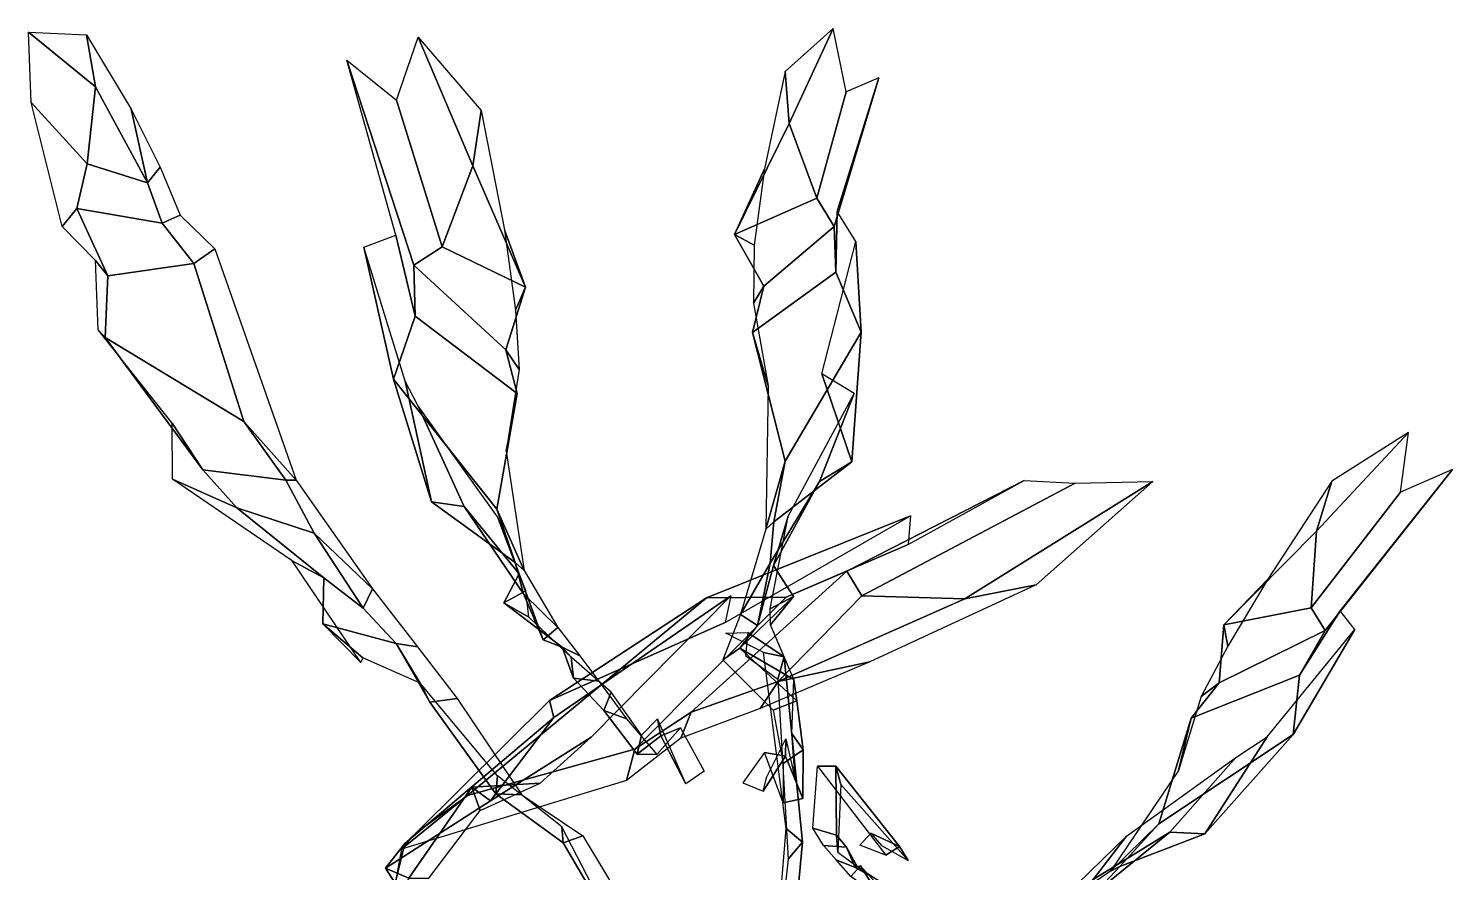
# Model space of a CAD drawing. Extents: x -47 to 44, y -61 to 59.
# Drawn here: x -45.4 to 44.4, y 6.2 to 59.4 of the extents above; entities that cross this region are included whole.
import ezdxf

# ---------------------------------------------------------------- set-up
doc = ezdxf.new("R2010")
doc.units = 0
doc.layers.add('plants3', color=7, linetype='CONTINUOUS')

msp = doc.modelspace()

# ---------------------------------------------------------------- linework, layer by layer
at = {"layer": 'plants3'}
for points in [[(5.35267, 59.358, 60.0839), (2.33992, 56.6363, 68.0248), (2.58225, 53.3596, 70.0716)], [(6.18002, 55.3568, 61.5512), (5.35267, 59.358, 60.0839), (2.58225, 53.3596, 70.0716), (4.32746, 48.6717, 72.6288)], [(-45.3559, 59.1326, 37.8165), (-41.6923, 58.9669, 44.6664), (-41.1218, 55.681, 46.9157)], [(-45.1866, 54.6964, 39.7394), (-45.3559, 59.1326, 37.8165), (-41.1218, 55.681, 46.9157), (-41.6494, 50.8223, 50.1881)], [(-41.1218, 55.681, 46.9157), (-41.6923, 58.9669, 44.6664), (-38.8844, 54.2797, 51.7217), (-37.8573, 49.6227, 54.2979)], [(-22.1605, 54.8411, 81.334), (-20.7977, 58.8205, 82.9549), (-17.3418, 50.7006, 85.2062), (-19.2776, 45.5886, 84.475)], [(-20.7977, 58.8205, 82.9549), (-16.8224, 54.1934, 86.0256), (-17.3418, 50.7006, 85.2062)], [(-25.2834, 57.3585, 78.0606), (-22.1605, 54.8411, 81.334), (-19.2776, 45.5886, 84.475), (-21.0766, 44.4346, 82.3533)], [(-22.1986, 46.3266, 75.8395), (-25.2834, 57.3585, 78.0606), (-21.0766, 44.4346, 82.3533), (-20.9877, 41.2333, 79.4818)], [(2.58225, 53.3596, 70.0716), (2.33992, 56.6363, 68.0248), (1.04099, 50.5107, 75.3954), (-0.869611, 46.3636, 77.6295)], [(-41.6494, 50.8223, 50.1881), (-41.1218, 55.681, 46.9157), (-37.8573, 49.6227, 54.2979)], [(8.23455, 56.2496, 55.7207), (6.18002, 55.3568, 61.5512), (4.32746, 48.6717, 72.6288), (5.4256, 46.8876, 71.2477)], [(5.60671, 47.8194, 65.5405), (8.23455, 56.2496, 55.7207), (5.4256, 46.8876, 71.2477), (5.53378, 44.0023, 71.9597)], [(-43.2317, 46.8729, 37.7115), (-45.1866, 54.6964, 39.7394), (-41.6494, 50.8223, 50.1881), (-42.3093, 48.0095, 49.3282)], [(-38.8844, 54.2797, 51.7217), (-37.0539, 50.6194, 56.0056), (-37.8573, 49.6227, 54.2979)], [(-17.3418, 50.7006, 85.2062), (-16.8224, 54.1934, 86.0256), (-15.3473, 46.6705, 86.6645), (-14.0277, 43.061, 84.3311)], [(4.32746, 48.6717, 72.6288), (2.58225, 53.3596, 70.0716), (-0.869611, 46.3636, 77.6295)], [(-42.3093, 48.0095, 49.3282), (-41.6494, 50.8223, 50.1881), (-37.8573, 49.6227, 54.2979), (-36.938, 47.0944, 57.9815)], [(-37.8573, 49.6227, 54.2979), (-37.0539, 50.6194, 56.0056), (-35.8057, 47.5996, 58.8629), (-36.938, 47.0944, 57.9815)], [(-19.2776, 45.5886, 84.475), (-17.3418, 50.7006, 85.2062), (-14.0277, 43.061, 84.3311)], [(1.04099, 50.5107, 75.3954), (0.370114, 45.6999, 79.8324), (-0.869611, 46.3636, 77.6295)], [(5.4256, 46.8876, 71.2477), (4.32746, 48.6717, 72.6288), (-0.869611, 46.3636, 77.6295), (0.991066, 43.1216, 80.3059)], [(-41.1231, 44.7411, 43.3467), (-43.2317, 46.8729, 37.7115), (-42.3093, 48.0095, 49.3282), (-40.3443, 43.7633, 50.2041)], [(-40.3443, 43.7633, 50.2041), (-42.3093, 48.0095, 49.3282), (-36.938, 47.0944, 57.9815), (-34.9256, 44.5563, 59.6758)], [(-36.938, 47.0944, 57.9815), (-35.8057, 47.5996, 58.8629), (-33.6034, 45.4688, 60.6975), (-34.9256, 44.5563, 59.6758)], [(6.78089, 45.9402, 61.4874), (5.60671, 47.8194, 65.5405), (5.53378, 44.0023, 71.9597), (7.12933, 40.2159, 73.2073)], [(-15.3473, 46.6705, 86.6645), (-14.6703, 41.6018, 86.4847), (-14.0277, 43.061, 84.3311)], [(5.53378, 44.0023, 71.9597), (5.4256, 46.8876, 71.2477), (0.991066, 43.1216, 80.3059), (0.277233, 40.2058, 81.6293)], [(-24.2254, 45.5844, 71.0041), (-22.1986, 46.3266, 75.8395), (-20.9877, 41.2333, 79.4818), (-22.3521, 37.2604, 78.6841)], [(-0.869611, 46.3636, 77.6295), (0.370114, 45.6999, 79.8324), (0.331583, 42.0472, 81.8965), (0.991066, 43.1216, 80.3059)], [(4.64259, 37.5914, 67.4758), (6.78089, 45.9402, 61.4874), (7.12933, 40.2159, 73.2073), (6.53667, 32.0443, 72.328)], [(-34.9256, 44.5563, 59.6758), (-33.6034, 45.4688, 60.6975), (-28.4852, 30.8933, 64.8248), (-31.7847, 34.596, 63.3691)], [(-21.6078, 37.1287, 70.3608), (-24.2254, 45.5844, 71.0041), (-22.3521, 37.2604, 78.6841), (-19.9488, 29.5309, 73.6192)], [(-21.0766, 44.4346, 82.3533), (-19.2776, 45.5886, 84.475), (-14.0277, 43.061, 84.3311), (-15.2762, 39.1019, 85.4038)], [(-40.9703, 40.3616, 40.3722), (-41.1231, 44.7411, 43.3467), (-40.3443, 43.7633, 50.2041), (-40.5199, 39.8778, 52.6401)], [(-40.5199, 39.8778, 52.6401), (-40.3443, 43.7633, 50.2041), (-34.9256, 44.5563, 59.6758), (-31.7847, 34.596, 63.3691)], [(-20.9877, 41.2333, 79.4818), (-21.0766, 44.4346, 82.3533), (-15.2762, 39.1019, 85.4038), (-14.5578, 36.3572, 84.4384)], [(7.12933, 40.2159, 73.2073), (5.53378, 44.0023, 71.9597), (0.277233, 40.2058, 81.6293), (2.32735, 32.0931, 79.6876)], [(0.991066, 43.1216, 80.3059), (0.331583, 42.0472, 81.8965), (1.26767, 36.8259, 83.4128), (0.277233, 40.2058, 81.6293)], [(-14.0277, 43.061, 84.3311), (-14.6703, 41.6018, 86.4847), (-14.4265, 37.866, 85.9847), (-15.2762, 39.1019, 85.4038)], [(-22.3521, 37.2604, 78.6841), (-20.9877, 41.2333, 79.4818), (-14.5578, 36.3572, 84.4384), (-15.848, 29.0579, 80.8893)], [(-36.2952, 34.4835, 47.7009), (-40.9703, 40.3616, 40.3722), (-40.5199, 39.8778, 52.6401), (-34.3765, 31.536, 56.5195)], [(-34.3765, 31.536, 56.5195), (-40.5199, 39.8778, 52.6401), (-31.7847, 34.596, 63.3691), (-29.1278, 30.8979, 63.9589)], [(0.277233, 40.2058, 81.6293), (1.26767, 36.8259, 83.4128), (1.11103, 27.7985, 80.5486), (2.32735, 32.0931, 79.6876)], [(6.53667, 32.0443, 72.328), (7.12933, 40.2159, 73.2073), (2.32735, 32.0931, 79.6876), (1.62222, 28.2704, 79.6816)], [(-15.2762, 39.1019, 85.4038), (-14.4265, 37.866, 85.9847), (-15.2525, 32.7159, 84.225), (-14.5578, 36.3572, 84.4384)], [(-19.9488, 29.5309, 73.6192), (-22.3521, 37.2604, 78.6841), (-15.848, 29.0579, 80.8893), (-14.6799, 25.698, 79.278)], [(-20.815, 35.5889, 63.9219), (-21.6078, 37.1287, 70.3608), (-19.9488, 29.5309, 73.6192), (-17.8908, 29.2378, 70.7129)], [(6.67434, 36.3546, 61.2081), (4.64259, 37.5914, 67.4758), (6.53667, 32.0443, 72.328), (4.50257, 30.8022, 70.1511)], [(-14.5578, 36.3572, 84.4384), (-15.2525, 32.7159, 84.225), (-14.1199, 25.2068, 79.9395), (-15.848, 29.0579, 80.8893)], [(2.52026, 28.6136, 65.2272), (6.67434, 36.3546, 61.2081), (4.50257, 30.8022, 70.1511), (1.59454, 25.5208, 70.2711)], [(-15.8009, 28.5904, 64.5972), (-20.815, 35.5889, 63.9219), (-17.8908, 29.2378, 70.7129), (-14.4406, 24.9806, 68.4667)], [(-36.2886, 30.9478, 45.0634), (-36.2952, 34.4835, 47.7009), (-34.3765, 31.536, 56.5195), (-32.2262, 29.1434, 54.5451)], [(-31.7847, 34.596, 63.3691), (-28.4852, 30.8933, 64.8248), (-29.1278, 30.8979, 63.9589)], [(41.1134, 30.1312, 67.8357), (41.6212, 33.8925, 69.1715), (35.8242, 27.6779, 71.6189), (35.4828, 22.8372, 71.0312)], [(41.6212, 33.8925, 69.1715), (36.7866, 30.8208, 72.23), (35.8242, 27.6779, 71.6189)], [(-32.2262, 29.1434, 54.5451), (-34.3765, 31.536, 56.5195), (-29.1278, 30.8979, 63.9589), (-27.3444, 27.5479, 62.3774)], [(2.32735, 32.0931, 79.6876), (1.11103, 27.7985, 80.5486), (1.62222, 28.2704, 79.6816)], [(4.50257, 30.8022, 70.1511), (6.53667, 32.0443, 72.328), (1.62222, 28.2704, 79.6816), (1.39231, 25.652, 77.6184)], [(37.3164, 22.6528, 63.4824), (44.3931, 31.5605, 64.7438), (36.3623, 21.4087, 69.1408), (34.7555, 18.6007, 66.8306)], [(44.3931, 31.5605, 64.7438), (41.1134, 30.1312, 67.8357), (35.4828, 22.8372, 71.0312), (36.3623, 21.4087, 69.1408)], [(-28.7351, 25.8155, 49.8388), (-36.2886, 30.9478, 45.0634), (-32.2262, 29.1434, 54.5451), (-26.746, 24.7362, 55.2205)], [(-29.1278, 30.8979, 63.9589), (-28.4852, 30.8933, 64.8248), (-23.6685, 24.0409, 60.4571), (-27.3444, 27.5479, 62.3774)], [(1.59454, 25.5208, 70.2711), (4.50257, 30.8022, 70.1511), (1.39231, 25.652, 77.6184), (0.584511, 21.728, 74.8929)], [(10.0907, 26.8425, 110.316), (17.3934, 30.8799, 108.418), (6.22913, 25.1623, 119.207), (2.39816, 23.5249, 115.03)], [(17.3934, 30.8799, 108.418), (20.617, 30.7108, 118.473), (7.15518, 23.6052, 122.253), (6.22913, 25.1623, 119.207)], [(20.617, 30.7108, 118.473), (25.5094, 30.8165, 121.007), (13.6508, 23.4194, 123.647), (7.15518, 23.6052, 122.253)], [(25.5094, 30.8165, 121.007), (18.1484, 24.2915, 125.024), (13.6508, 23.4194, 123.647)], [(35.8242, 27.6779, 71.6189), (36.7866, 30.8208, 72.23), (32.7442, 24.6609, 73.143), (29.9811, 21.7763, 71.3953)], [(-26.746, 24.7362, 55.2205), (-32.2262, 29.1434, 54.5451), (-27.3444, 27.5479, 62.3774), (-24.2713, 22.815, 60.3034)], [(-17.8908, 29.2378, 70.7129), (-19.9488, 29.5309, 73.6192), (-14.6799, 25.698, 79.278), (-14.1519, 23.7372, 76.073)], [(-14.4406, 24.9806, 68.4667), (-17.8908, 29.2378, 70.7129), (-14.1519, 23.7372, 76.073), (-12.9154, 20.8267, 71.6109)], [(-15.848, 29.0579, 80.8893), (-14.1199, 25.2068, 79.9395), (-14.6799, 25.698, 79.278)], [(-14.0021, 23.9093, 59.8384), (-15.8009, 28.5904, 64.5972), (-14.4406, 24.9806, 68.4667), (-15.4075, 23.1533, 66.4666)], [(-1.45199, 21.9284, 102.148), (10.2304, 28.6527, 103.546), (-2.62991, 23.4827, 113.632), (-12.5236, 17.0029, 106.174)], [(10.2304, 28.6527, 103.546), (10.0907, 26.8425, 110.316), (2.39816, 23.5249, 115.03), (-2.62991, 23.4827, 113.632)], [(1.62222, 28.2704, 79.6816), (1.11103, 27.7985, 80.5486), (-0.481736, 22.4178, 75.3261), (1.39231, 25.652, 77.6184)], [(1.38939, 22.7881, 62.9866), (2.52026, 28.6136, 65.2272), (1.59454, 25.5208, 70.2711), (2.86319, 23.5593, 69.0045)], [(-27.3444, 27.5479, 62.3774), (-23.6685, 24.0409, 60.4571), (-24.2713, 22.815, 60.3034)], [(35.4828, 22.8372, 71.0312), (35.8242, 27.6779, 71.6189), (29.9811, 21.7763, 71.3953)], [(-24.4143, 19.4067, 48.5406), (-28.7351, 25.8155, 49.8388), (-26.746, 24.7362, 55.2205), (-26.795, 21.8365, 54.5073)], [(-14.6799, 25.698, 79.278), (-14.1199, 25.2068, 79.9395), (-11.9873, 21.6029, 72.2528), (-14.1519, 23.7372, 76.073)], [(2.39816, 23.5249, 115.03), (6.22913, 25.1623, 119.207), (-3.58865, 16.2621, 123.25), (-7.13334, 13.9384, 121.359)], [(6.22913, 25.1623, 119.207), (7.15518, 23.6052, 122.253), (1.89836, 18.2038, 122.836), (-3.58865, 16.2621, 123.25)], [(2.86319, 23.5593, 69.0045), (1.59454, 25.5208, 70.2711), (0.584511, 21.728, 74.8929), (-0.521102, 20.311, 71.7019)], [(1.39231, 25.652, 77.6184), (-0.481736, 22.4178, 75.3261), (0.584511, 21.728, 74.8929)], [(-26.795, 21.8365, 54.5073), (-26.746, 24.7362, 55.2205), (-24.2713, 22.815, 60.3034), (-22.1782, 20.5989, 57.2777)], [(-15.4075, 23.1533, 66.4666), (-14.4406, 24.9806, 68.4667), (-12.9154, 20.8267, 71.6109), (-11.731, 20.3705, 67.6622)], [(13.6508, 23.4194, 123.647), (18.1484, 24.2915, 125.024), (7.66489, 19.4331, 125.434), (1.89836, 18.2038, 122.836)], [(32.7442, 24.6609, 73.143), (30.2256, 20.429, 73.2182), (29.9811, 21.7763, 71.3953)], [(-24.2713, 22.815, 60.3034), (-23.6685, 24.0409, 60.4571), (-20.8351, 20.3915, 57.8003), (-22.1782, 20.5989, 57.2777)], [(-12.5236, 17.0029, 106.174), (-2.62991, 23.4827, 113.632), (-17.6833, 11.016, 113.736), (-20.9124, 8.6545, 109.471)], [(-2.62991, 23.4827, 113.632), (2.39816, 23.5249, 115.03), (-7.13334, 13.9384, 121.359), (-17.6833, 11.016, 113.736)], [(-9.88813, 14.6855, 92.1464), (-1.08991, 23.6058, 96.534), (-12.242, 15.936, 101.131), (-16.2311, 10.6782, 94.8634)], [(-14.0021, 23.9093, 59.8384), (-15.4075, 23.1533, 66.4666), (-13.8269, 22.251, 63.3273)], [(-14.1519, 23.7372, 76.073), (-11.9873, 21.6029, 72.2528), (-12.9154, 20.8267, 71.6109)], [(-1.08991, 23.6058, 96.534), (-1.45199, 21.9284, 102.148), (-12.5236, 17.0029, 106.174), (-12.242, 15.936, 101.131)], [(1.40607, 21.7751, 66.7706), (2.86319, 23.5593, 69.0045), (-0.521102, 20.311, 71.7019), (2.87351, 18.3315, 66.9894)], [(1.38939, 22.7881, 62.9866), (2.86319, 23.5593, 69.0045), (1.40607, 21.7751, 66.7706)], [(7.15518, 23.6052, 122.253), (13.6508, 23.4194, 123.647), (1.89836, 18.2038, 122.836)], [(-13.8269, 22.251, 63.3273), (-15.4075, 23.1533, 66.4666), (-11.731, 20.3705, 67.6622), (-11.1549, 19.7366, 63.7113)], [(36.3623, 21.4087, 69.1408), (35.4828, 22.8372, 71.0312), (29.9811, 21.7763, 71.3953), (29.6837, 18.1182, 72.3449)], [(38.2444, 21.469, 59.2659), (37.3164, 22.6528, 63.4824), (34.7555, 18.6007, 66.8306), (34.3436, 14.8633, 66.1904)], [(-24.2732, 19.7014, 52.4389), (-26.795, 21.8365, 54.5073), (-22.1782, 20.5989, 57.2777), (-20.6658, 18.0994, 54.319)], [(-24.4143, 19.4067, 48.5406), (-26.795, 21.8365, 54.5073), (-24.2732, 19.7014, 52.4389)], [(-12.9154, 20.8267, 71.6109), (-11.9873, 21.6029, 72.2528), (-10.6091, 19.8108, 67.8385), (-11.731, 20.3705, 67.6622)], [(0.584511, 21.728, 74.8929), (-0.481736, 22.4178, 75.3261), (-1.59257, 19.5682, 72.2473), (-0.521102, 20.311, 71.7019)], [(29.9811, 21.7763, 71.3953), (30.2256, 20.429, 73.2182), (28.5486, 17.2469, 72.9435), (29.6837, 18.1182, 72.3449)], [(-0.015428, 21.2959, -1.59218), (2.27969, 19.7557, 19.4842), (0.967333, 20.0371, 19.9138), (-1.41119, 21.2486, -1.44281)], [(-0.163199, 19.8439, -1.8546), (1.87575, 18.343, 18.9918), (2.27969, 19.7557, 19.4842), (-0.015428, 21.2959, -1.59218)], [(34.7555, 18.6007, 66.8306), (36.3623, 21.4087, 69.1408), (29.6837, 18.1182, 72.3449), (27.9193, 15.8821, 71.6784)], [(32.7202, 14.7196, 59.2137), (38.2444, 21.469, 59.2659), (34.3436, 14.8633, 66.1904), (28.7839, 8.594, 62.3583)], [(-20.6658, 18.0994, 54.319), (-22.1782, 20.5989, 57.2777), (-20.0515, 16.8942, 55.0672)], [(-22.1782, 20.5989, 57.2777), (-20.8351, 20.3915, 57.8003), (-18.3306, 17.1266, 55.3852), (-20.0515, 16.8942, 55.0672)], [(-11.1549, 19.7366, 63.7113), (-11.731, 20.3705, 67.6622), (-11.0043, 18.4049, 63.699)], [(-11.731, 20.3705, 67.6622), (-10.6091, 19.8108, 67.8385), (-9.40288, 18.2292, 63.8603), (-11.0043, 18.4049, 63.699)], [(-0.521102, 20.311, 71.7019), (-1.59257, 19.5682, 72.2473), (1.5725, 16.4013, 67.1088), (3.0618, 16.9748, 67.1553)], [(2.87351, 18.3315, 66.9894), (-0.521102, 20.311, 71.7019), (3.0618, 16.9748, 67.1553)], [(3.43143, 8.08308, 48.1233), (2.3984, 8.94165, 48.8196), (0.967333, 20.0371, 19.9138), (2.27969, 19.7557, 19.4842)], [(2.52806, 7.0045, 47.4795), (3.43143, 8.08308, 48.1233), (2.27969, 19.7557, 19.4842), (1.87575, 18.343, 18.9918)], [(-11.1549, 19.7366, 63.7113), (-11.0043, 18.4049, 63.699), (-9.09998, 16.3665, 55.3831), (-8.63157, 17.5287, 55.3253)], [(7.66489, 19.4331, 125.434), (0.754336, 16.501, 124.861), (1.89836, 18.2038, 122.836)], [(-20.6658, 18.0994, 54.319), (-20.0515, 16.8942, 55.0672), (-15.8989, 11.1184, 49.2724), (-15.7904, 12.2518, 48.5924)], [(-11.0043, 18.4049, 63.699), (-9.40288, 18.2292, 63.8603), (-7.66707, 15.8401, 55.6603), (-9.09998, 16.3665, 55.3831)], [(1.89836, 18.2038, 122.836), (0.754336, 16.501, 124.861), (-4.23754, 14.6239, 123.925), (-3.58865, 16.2621, 123.25)], [(2.87351, 18.3315, 66.9894), (3.0618, 16.9748, 67.1553), (3.4721, 13.8997, 59.1494), (2.76006, 14.9252, 58.8529)], [(34.3436, 14.8633, 66.1904), (34.7555, 18.6007, 66.8306), (27.9193, 15.8821, 71.6784), (25.8794, 9.22838, 68.8328)], [(29.6837, 18.1182, 72.3449), (28.5486, 17.2469, 72.9435), (27.12, 12.5873, 71.5716), (27.9193, 15.8821, 71.6784)], [(-20.0515, 16.8942, 55.0672), (-18.3306, 17.1266, 55.3852), (-14.2566, 11.054, 49.8777), (-15.8989, 11.1184, 49.2724)], [(-8.63157, 17.5287, 55.3253), (-9.09998, 16.3665, 55.3831), (-6.9927, 13.6128, 48.0554), (-6.71839, 14.83, 47.7409)], [(-12.242, 15.936, 101.131), (-12.5236, 17.0029, 106.174), (-20.9124, 8.6545, 109.471), (-21.6346, 8.00125, 104.065)], [(-9.09998, 16.3665, 55.3831), (-7.66707, 15.8401, 55.6603), (-5.74518, 13.6073, 48.4506), (-6.9927, 13.6128, 48.0554)], [(-3.58865, 16.2621, 123.25), (-4.23754, 14.6239, 123.925), (-7.67114, 11.9684, 122.443), (-7.13334, 13.9384, 121.359)], [(3.0618, 16.9748, 67.1553), (1.5725, 16.4013, 67.1088), (2.20304, 13.0305, 59.2916), (3.4721, 13.8997, 59.1494)], [(-16.2311, 10.6782, 94.8634), (-12.242, 15.936, 101.131), (-21.6346, 8.00125, 104.065), (-22.8589, 6.42872, 96.2894)], [(-6.71839, 14.83, 47.7409), (-6.9927, 13.6128, 48.0554), (-5.50228, 14.7731, 17.3883), (-5.72191, 15.8436, 17.3228)], [(-6.9927, 13.6128, 48.0554), (-5.74518, 13.6073, 48.4506), (-4.26197, 15.2849, 17.6925), (-5.50228, 14.7731, 17.3883)], [(-4.33064, 12.6563, -2.72749), (-5.72191, 15.8436, 17.3228), (-5.50228, 14.7731, 17.3883), (-3.92706, 11.7629, -2.8963)], [(-3.92706, 11.7629, -2.8963), (-5.50228, 14.7731, 17.3883), (-4.26197, 15.2849, 17.6925), (-2.77449, 12.5543, -2.76443)], [(27.9193, 15.8821, 71.6784), (27.12, 12.5873, 71.5716), (22.8274, 6.25417, 68.2944), (25.8794, 9.22838, 68.8328)], [(-13.0974, 11.7982, 82.8626), (-9.88813, 14.6855, 92.1464), (-16.2311, 10.6782, 94.8634), (-17.4085, 11.5464, 91.5586)], [(1.1689, 12.2014, -1.82016), (2.37177, 14.5812, 17.386), (2.35609, 13.4898, 17.3019), (0.950487, 11.2808, -2.12742)], [(2.95906, 12.0163, 47.9876), (3.44366, 10.8379, 48.1675), (2.35609, 13.4898, 17.3019), (2.37177, 14.5812, 17.386)], [(2.76006, 14.9252, 58.8529), (3.4721, 13.8997, 59.1494), (3.44366, 10.8379, 48.1675), (2.95906, 12.0163, 47.9876)], [(28.7839, 8.594, 62.3583), (34.3436, 14.8633, 66.1904), (25.8794, 9.22838, 68.8328), (23.4222, 6.54302, 67.6755)], [(30.7341, 13.4145, 53.8829), (32.7202, 14.7196, 59.2137), (28.7839, 8.594, 62.3583), (26.5719, 8.71527, 60.0671)], [(-7.13334, 13.9384, 121.359), (-7.67114, 11.9684, 122.443), (-21.8452, 7.63633, 109.904), (-17.6833, 11.016, 113.736)], [(0.950487, 11.2808, -2.12742), (2.35609, 13.4898, 17.3019), (1.02813, 13.7219, 17.5768), (-0.336133, 11.8244, -1.98201)], [(3.44366, 10.8379, 48.1675), (2.20229, 10.5525, 48.4676), (1.02813, 13.7219, 17.5768), (2.35609, 13.4898, 17.3019)], [(3.4721, 13.8997, 59.1494), (2.20304, 13.0305, 59.2916), (2.20229, 10.5525, 48.4676), (3.44366, 10.8379, 48.1675)], [(5.57185, 8.51848, 52.8397), (4.08165, 8.96482, 52.6833), (4.37692, 12.8688, 34.5313), (5.52668, 12.8725, 34.4283)], [(5.52668, 12.8725, 34.4283), (4.37692, 12.8688, 34.5313), (8.67849, 7.26511, -1.49998), (9.53335, 7.80829, -1.40618)], [(5.64991, 7.43646, 52.8855), (5.57185, 8.51848, 52.8397), (5.52668, 12.8725, 34.4283), (5.84752, 11.7185, 34.2708)], [(5.84752, 11.7185, 34.2708), (5.52668, 12.8725, 34.4283), (9.53335, 7.80829, -1.40618), (10.0877, 6.91077, -0.980951)], [(23.8395, 8.46477, 55.0769), (30.7341, 13.4145, 53.8829), (26.5719, 8.71527, 60.0671), (21.7352, 5.72959, 58.5771)], [(-13.0974, 11.7982, 82.8626), (-17.4085, 11.5464, 91.5586), (-16.8887, 10.0744, 86.4869)], [(-15.7904, 12.2518, 48.5924), (-15.8989, 11.1184, 49.2724), (-11.6666, 8.03651, 34.6436), (-11.7368, 9.05116, 33.7052)], [(-17.4085, 11.5464, 91.5586), (-16.2311, 10.6782, 94.8634), (-22.8589, 6.42872, 96.2894), (-21.3849, 5.79954, 90.5176)], [(-17.6833, 11.016, 113.736), (-21.8452, 7.63633, 109.904), (-20.9124, 8.6545, 109.471)], [(-16.8887, 10.0744, 86.4869), (-17.4085, 11.5464, 91.5586), (-21.3849, 5.79954, 90.5176), (-20.1234, 5.81268, 84.8319)], [(-15.8989, 11.1184, 49.2724), (-14.2566, 11.054, 49.8777), (-10.4178, 8.47706, 35.0456), (-11.6666, 8.03651, 34.6436)], [(-11.7368, 9.05116, 33.7052), (-11.6666, 8.03651, 34.6436), (-7.03169, 0.161496, 17.0871), (-7.6164, 1.07247, 16.4168)], [(25.8794, 9.22838, 68.8328), (22.8274, 6.25417, 68.2944), (23.4222, 6.54302, 67.6755)], [(-20.9124, 8.6545, 109.471), (-21.8452, 7.63633, 109.904), (-22.2529, 5.50202, 97.2647), (-21.6346, 8.00125, 104.065)], [(-11.6666, 8.03651, 34.6436), (-10.4178, 8.47706, 35.0456), (-5.95077, 1.03106, 17.12), (-7.03169, 0.161496, 17.0871)], [(1.37993, -3.21162, 55.2985), (2.43635, -2.52112, 55.9094), (3.43143, 8.08308, 48.1233), (2.52806, 7.0045, 47.4795)], [(2.43635, -2.52112, 55.9094), (1.59996, -0.826232, 56.7774), (2.3984, 8.94165, 48.8196), (3.43143, 8.08308, 48.1233)], [(6.20809, 7.75262, 62.0684), (4.73963, 7.85944, 61.8198), (4.08165, 8.96482, 52.6833), (5.57185, 8.51848, 52.8397)], [(6.86569, 6.55303, 62.3628), (6.20809, 7.75262, 62.0684), (5.57185, 8.51848, 52.8397), (5.64991, 7.43646, 52.8855)], [(7.73158, 8.63896, -2.78449), (9.53335, 7.80829, -1.40618), (8.67849, 7.26511, -1.49998), (7.03797, 7.88536, -2.77769)], [(8.39558, 7.86704, -2.35318), (10.0877, 6.91077, -0.980951), (9.53335, 7.80829, -1.40618), (7.73158, 8.63896, -2.78449)], [(21.7352, 5.72959, 58.5771), (26.5719, 8.71527, 60.0671), (21.8675, 4.89159, 65.0736), (19.202, 2.54372, 61.4954)], [(19.9868, 4.70298, 51.3519), (23.8395, 8.46477, 55.0769), (21.7352, 5.72959, 58.5771), (21.6559, 3.90085, 56.876)], [(26.5719, 8.71527, 60.0671), (28.7839, 8.594, 62.3583), (23.4222, 6.54302, 67.6755), (21.8675, 4.89159, 65.0736)], [(-21.6346, 8.00125, 104.065), (-22.2529, 5.50202, 97.2647), (-22.8589, 6.42872, 96.2894)], [(6.75452, 6.47792, 66.6076), (5.53765, 6.95631, 66.4167), (4.73963, 7.85944, 61.8198), (6.20809, 7.75262, 62.0684)], [(6.86569, 6.55303, 62.3628), (6.75452, 6.47792, 66.6076), (6.20809, 7.75262, 62.0684)], [(-22.8589, 6.42872, 96.2894), (-22.2529, 5.50202, 97.2647), (-22.1523, 4.20978, 90.1085), (-21.3849, 5.79954, 90.5176)], [(7.09065, 6.59094, 70.9614), (6.47176, 5.92229, 71.5338), (5.53765, 6.95631, 66.4167), (6.75452, 6.47792, 66.6076)], [(8.34069, 4.54191, 76.3001), (6.47176, 5.92229, 71.5338), (7.09065, 6.59094, 70.9614)], [(11.255, 3.97567, 66.7848), (10.7291, 2.51486, 68.9145), (7.09065, 6.59094, 70.9614), (6.75452, 6.47792, 66.6076)], [(10.2282, 4.34648, 63.0724), (11.255, 3.97567, 66.7848), (6.75452, 6.47792, 66.6076), (6.86569, 6.55303, 62.3628)], [(10.7291, 2.51486, 68.9145), (14.8813, -0.921857, 72.7878), (8.34069, 4.54191, 76.3001), (7.09065, 6.59094, 70.9614)], [(23.4222, 6.54302, 67.6755), (22.8274, 6.25417, 68.2944), (18.7659, 3.42647, 62.0816), (21.8675, 4.89159, 65.0736)]]:
    msp.add_3dface(points, dxfattribs=at)

doc.saveas('drawing.dxf')
